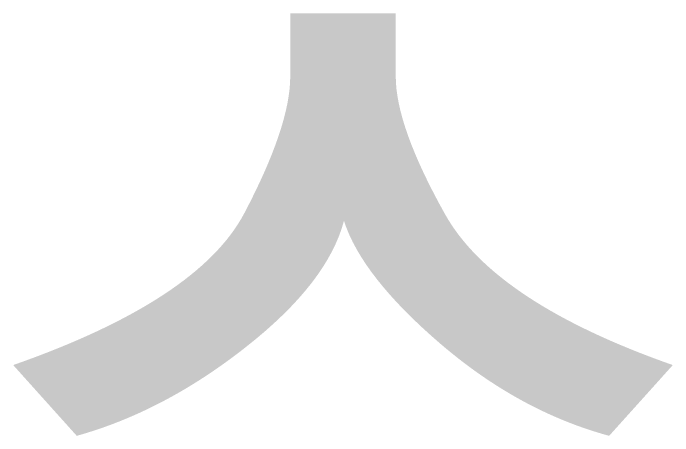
# Model space of a CAD drawing. Extents: x 7905 to 14077, y -986 to 9572.
# Drawn here: x 8951.039 to 8953.878, y 2067.501 to 2069.322 of the extents above; entities that cross this region are included whole.
import ezdxf

# ---------------------------------------------------------------- set-up
doc = ezdxf.new("R2010")
doc.units = 0
doc.header["$LTSCALE"] = 20
doc.header["$MEASUREMENT"] = 0
doc.layers.add('_______5', color=2, linetype='CONTINUOUS')

msp = doc.modelspace()

# ---------------------------------------------------------------- hatches: boundary and pattern name
at = {"layer": '_______5'}
h = msp.add_hatch(color=8, dxfattribs=at)
h.dxf.hatch_style = 2
edge = h.paths.add_edge_path()
edge.add_spline(control_points=[(8952.03992, 2067.88311), (8952.27487, 2068.06794), (8952.41578, 2068.24932), (8952.46263, 2068.42744), (8952.51362, 2068.26827), (8952.65211, 2068.09154), (8952.87811, 2067.89741), (8953.10445, 2067.70328), (8953.3463, 2067.57116), (8953.60399, 2067.50105), (8953.69528, 2067.60268), (8953.78658, 2067.70431), (8953.87787, 2067.80594), (8953.36593, 2067.98612), (8953.03934, 2068.20281), (8952.89774, 2068.45603), (8952.75615, 2068.70924), (8952.68553, 2068.90716), (8952.68553, 2069.04979), (8952.68553, 2069.14057), (8952.68553, 2069.23152), (8952.68553, 2069.32247), (8952.53429, 2069.32247), (8952.3827, 2069.32247), (8952.23146, 2069.32247), (8952.23146, 2069.23152), (8952.23146, 2069.14057), (8952.23146, 2069.04979), (8952.23146, 2068.90768), (8952.16566, 2068.71166), (8952.0344, 2068.46154), (8951.90315, 2068.21143), (8951.57138, 2067.99284), (8951.03912, 2067.80594), (8951.13041, 2067.70431), (8951.22136, 2067.60268), (8951.31266, 2067.50105), (8951.56277, 2067.57081), (8951.80531, 2067.69811), (8952.03992, 2067.88311)], knot_values=[0, 0, 0, 0, 1, 1, 1, 2, 2, 2, 3, 3, 3, 4, 4, 4, 5, 5, 5, 6, 6, 6, 7, 7, 7, 8, 8, 8, 9, 9, 9, 10, 10, 10, 11, 11, 11, 12, 12, 12, 13, 13, 13, 13], degree=3, periodic=0)

doc.saveas('drawing.dxf')
